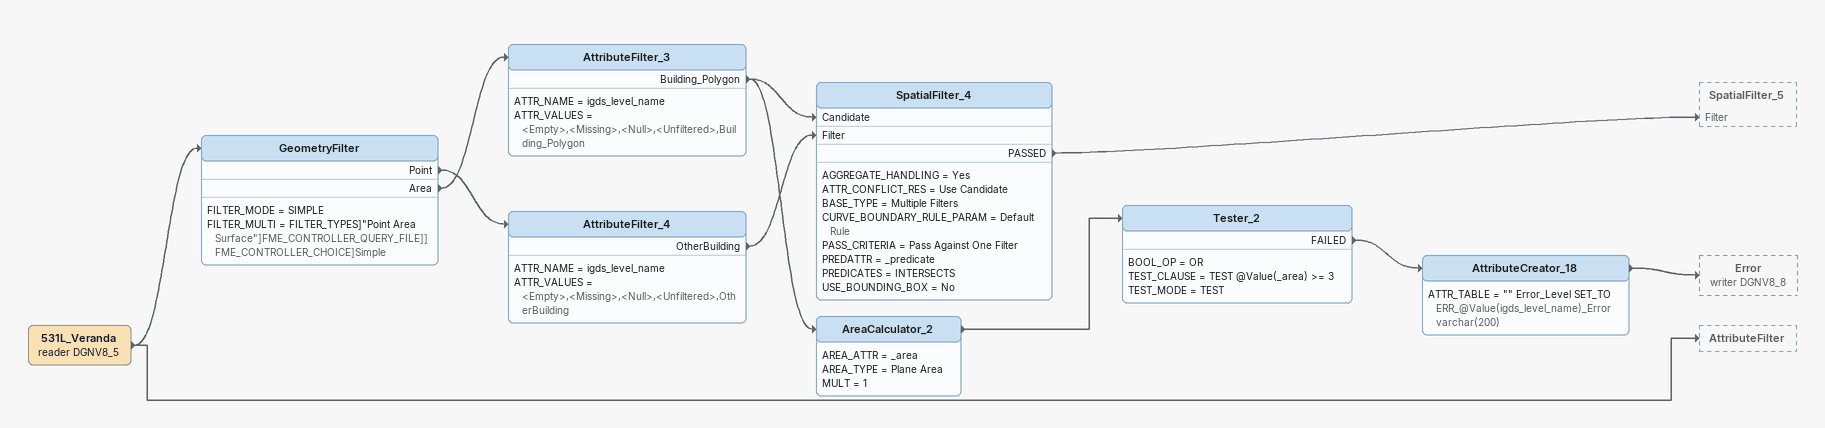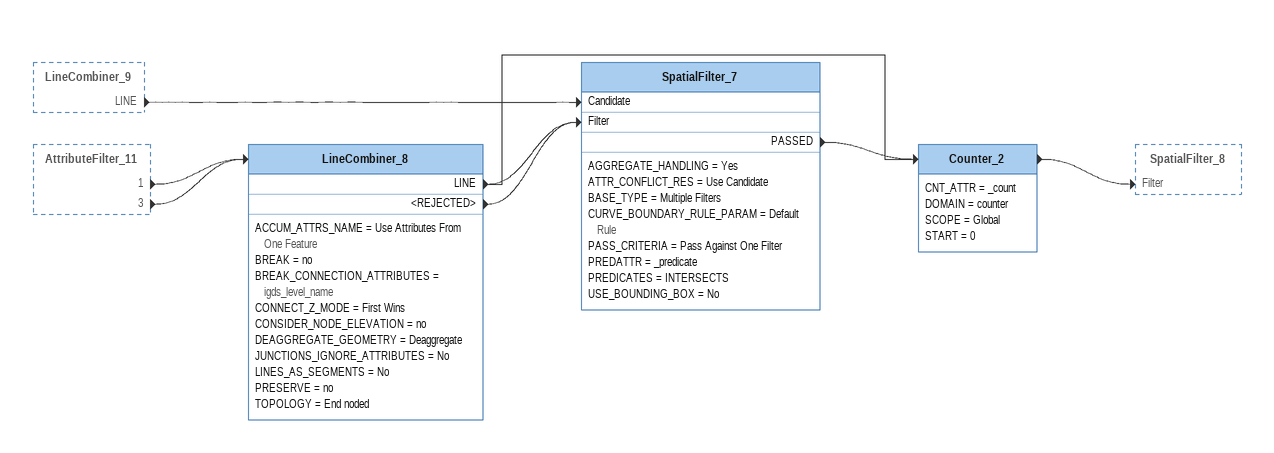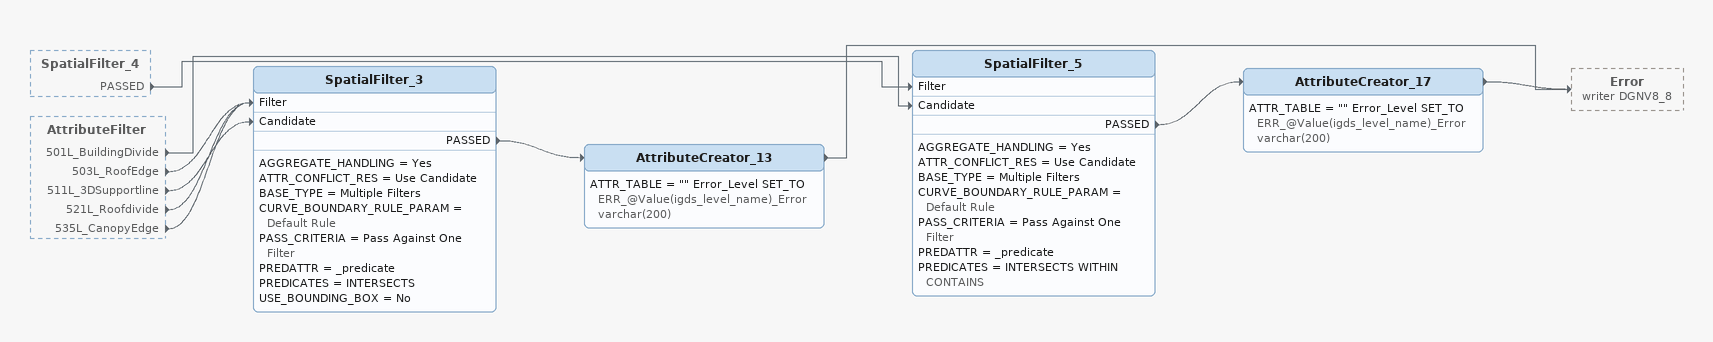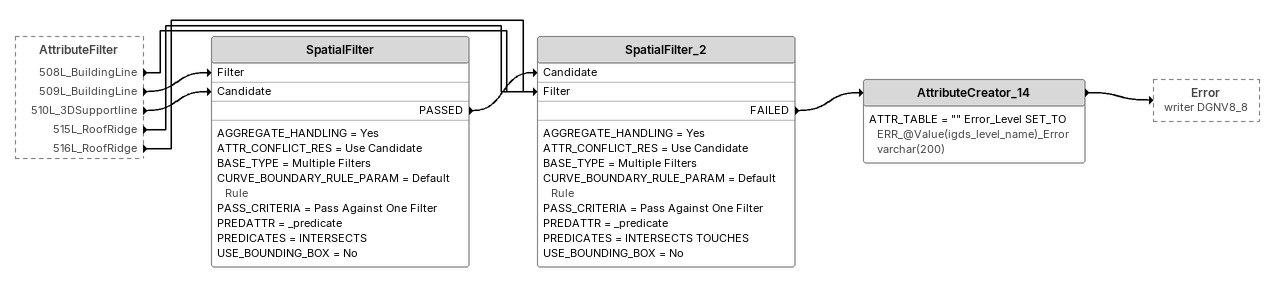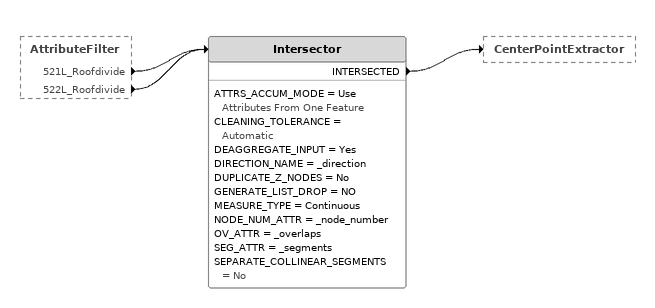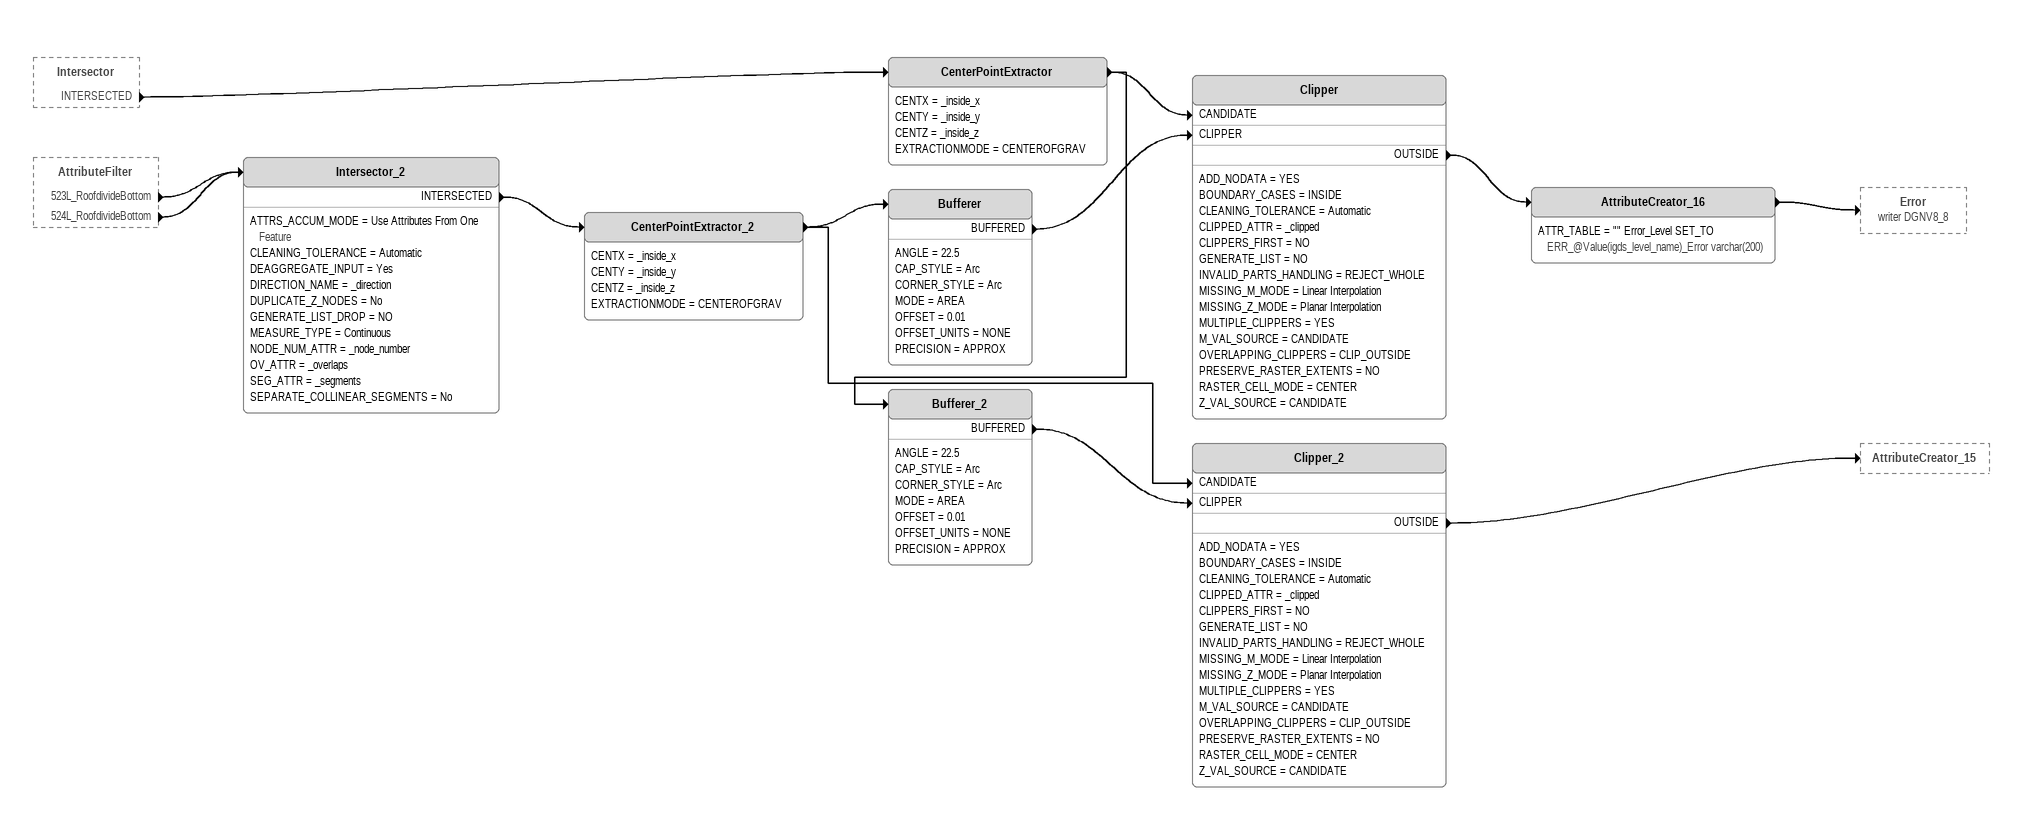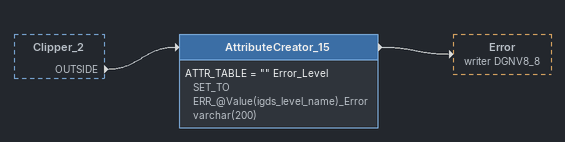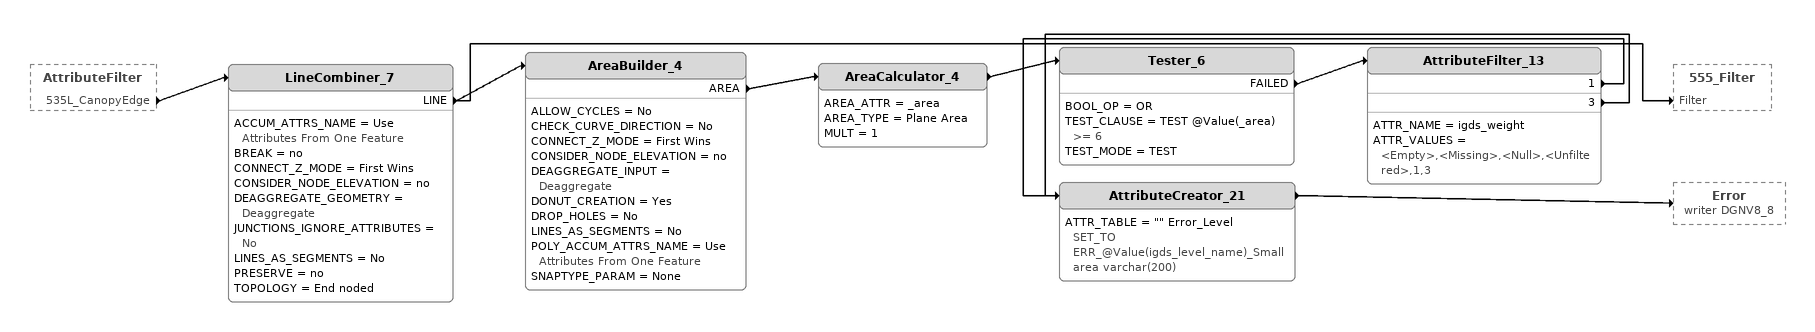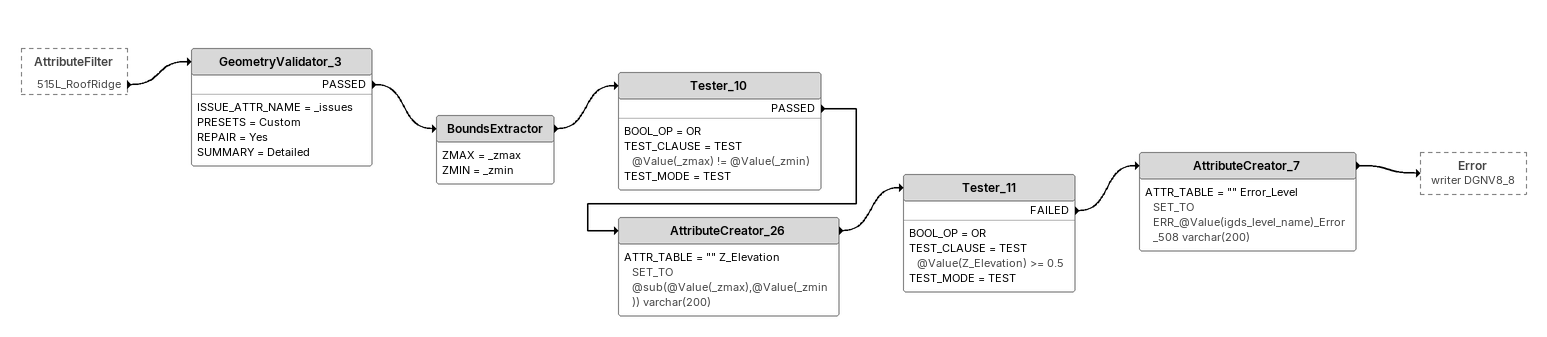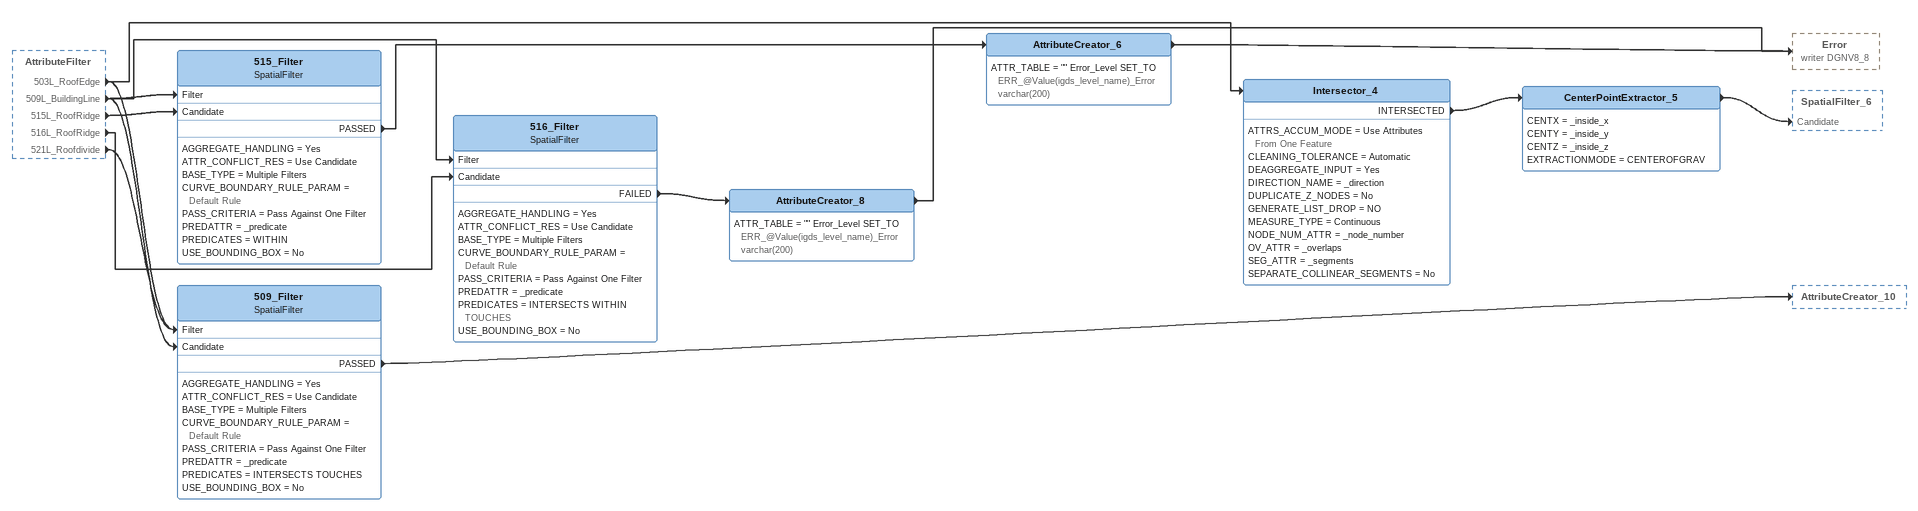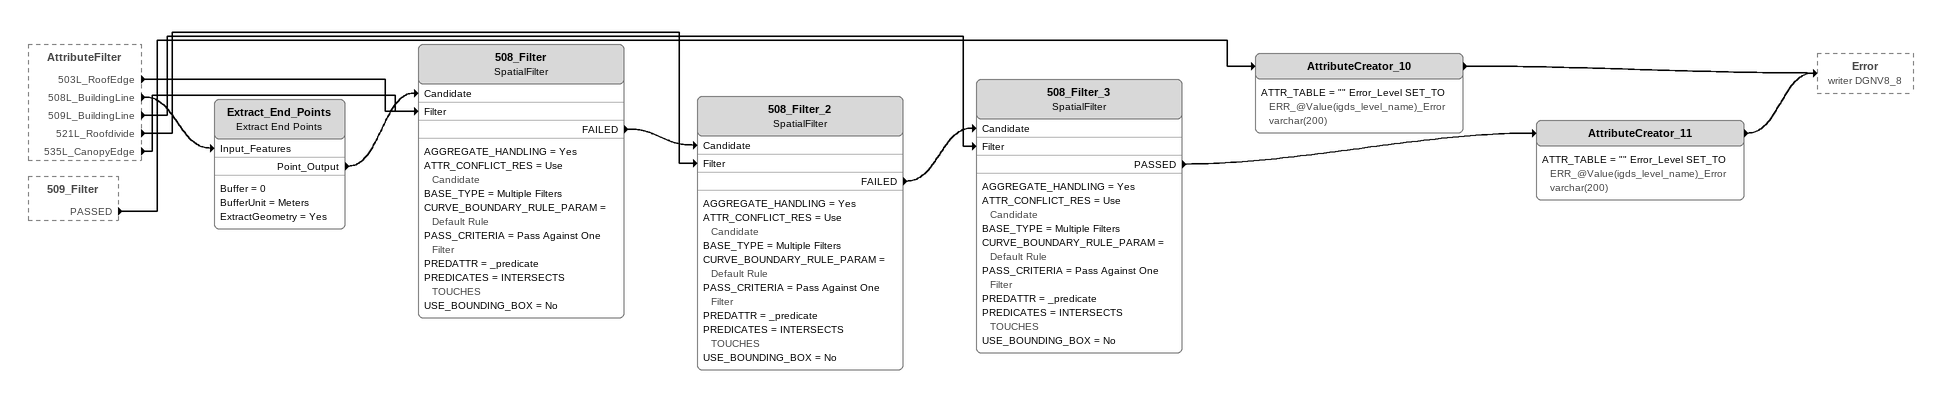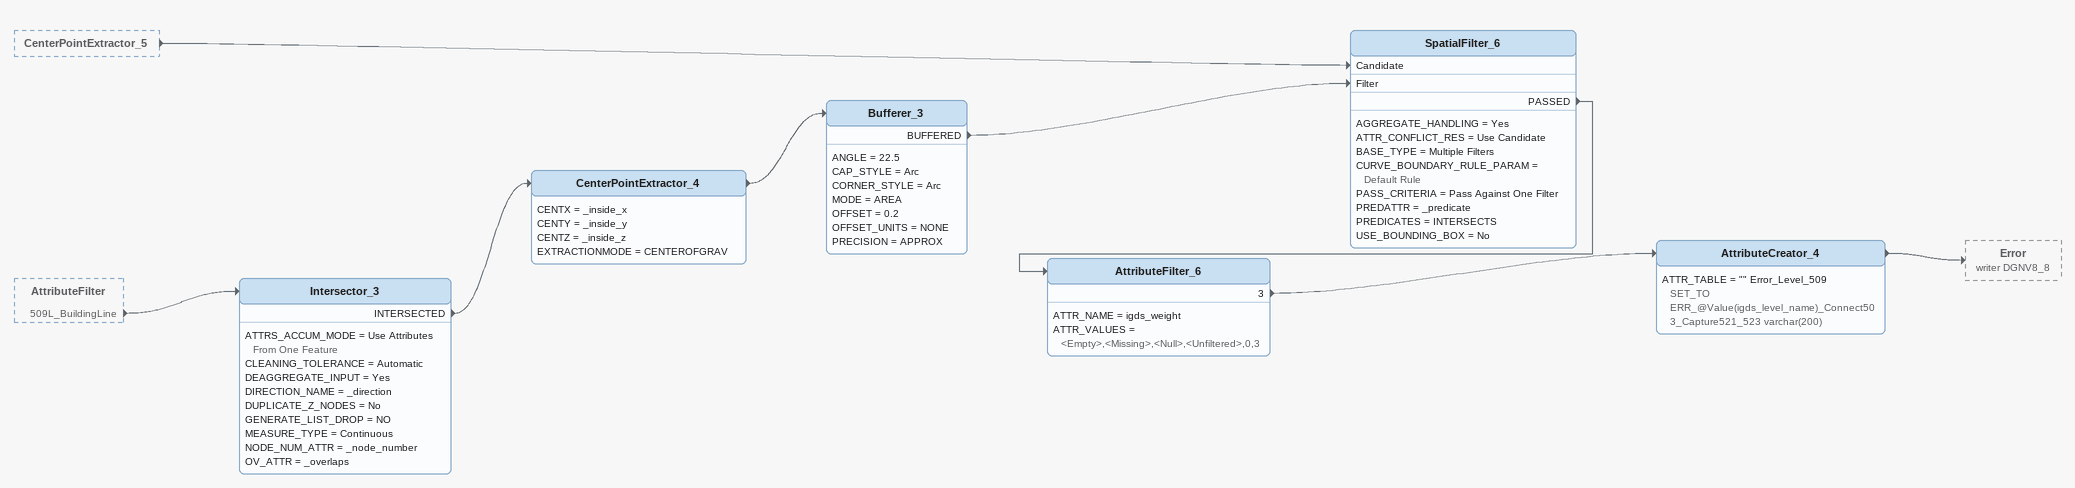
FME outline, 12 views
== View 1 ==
531L_Veranda (reader DGNV8_5)
    -> GeometryFilter
    -> AttributeFilter
GeometryFilter
    FILTER_MODE = SIMPLE
    FILTER_MULTI = FILTER_TYPES]"Point Area Surface"]FME_CONTROLLER_QUERY_FILE]]FME_CONTROLLER_CHOICE]Simple
    Point -> AttributeFilter_4
    Area -> AttributeFilter_3
AttributeFilter_3
    ATTR_NAME = igds_level_name
    ATTR_VALUES = <Empty>,<Missing>,<Null>,<Unfiltered>,Building_Polygon
    Building_Polygon -> SpatialFilter_4 [Candidate]
    Building_Polygon -> AreaCalculator_2
AreaCalculator_2
    AREA_ATTR = _area
    AREA_TYPE = Plane Area
    MULT = 1
    -> Tester_2
Tester_2
    BOOL_OP = OR
    TEST_CLAUSE = TEST @Value(_area) >= 3
    TEST_MODE = TEST
    FAILED -> AttributeCreator_18
AttributeCreator_18
    ATTR_TABLE = "" Error_Level SET_TO ERR_@Value(igds_level_name)_Error varchar(200)
    -> Error (writer DGNV8_8)
AttributeFilter_4
    ATTR_NAME = igds_level_name
    ATTR_VALUES = <Empty>,<Missing>,<Null>,<Unfiltered>,OtherBuilding
    OtherBuilding -> SpatialFilter_4 [Filter]
SpatialFilter_4
    AGGREGATE_HANDLING = Yes
    ATTR_CONFLICT_RES = Use Candidate
    BASE_TYPE = Multiple Filters
    CURVE_BOUNDARY_RULE_PARAM = Default Rule
    PASS_CRITERIA = Pass Against One Filter
    PREDATTR = _predicate
    PREDICATES = INTERSECTS
    USE_BOUNDING_BOX = No
    PASSED -> SpatialFilter_5 [Filter]

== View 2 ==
LineCombiner_9 [outside]
    LINE -> SpatialFilter_7 [Candidate]
AttributeFilter_11 [outside]
    1 -> LineCombiner_8
    3 -> LineCombiner_8
LineCombiner_8
    ACCUM_ATTRS_NAME = Use Attributes From One Feature
    BREAK = no
    BREAK_CONNECTION_ATTRIBUTES = igds_level_name
    CONNECT_Z_MODE = First Wins
    CONSIDER_NODE_ELEVATION = no
    DEAGGREGATE_GEOMETRY = Deaggregate
    JUNCTIONS_IGNORE_ATTRIBUTES = No
    LINES_AS_SEGMENTS = No
    PRESERVE = no
    TOPOLOGY = End noded
    LINE -> SpatialFilter_7 [Filter]
    LINE -> Counter_2
    <REJECTED> -> SpatialFilter_7 [Filter]
SpatialFilter_7
    AGGREGATE_HANDLING = Yes
    ATTR_CONFLICT_RES = Use Candidate
    BASE_TYPE = Multiple Filters
    CURVE_BOUNDARY_RULE_PARAM = Default Rule
    PASS_CRITERIA = Pass Against One Filter
    PREDATTR = _predicate
    PREDICATES = INTERSECTS
    USE_BOUNDING_BOX = No
    PASSED -> Counter_2
Counter_2
    CNT_ATTR = _count
    DOMAIN = counter
    SCOPE = Global
    START = 0
    -> SpatialFilter_8 [Filter]

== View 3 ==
SpatialFilter_4 [outside]
    PASSED -> SpatialFilter_5 [Filter]
AttributeFilter [outside]
    501L_BuildingDivide -> SpatialFilter_5 [Candidate]
    503L_RoofEdge -> SpatialFilter_3 [Filter]
    511L_3DSupportline -> SpatialFilter_3 [Candidate]
    521L_Roofdivide -> SpatialFilter_3 [Filter]
    535L_CanopyEdge -> SpatialFilter_3 [Filter]
SpatialFilter_5
    AGGREGATE_HANDLING = Yes
    ATTR_CONFLICT_RES = Use Candidate
    BASE_TYPE = Multiple Filters
    CURVE_BOUNDARY_RULE_PARAM = Default Rule
    PASS_CRITERIA = Pass Against One Filter
    PREDATTR = _predicate
    PREDICATES = INTERSECTS WITHIN CONTAINS
    PASSED -> AttributeCreator_17
AttributeCreator_17
    ATTR_TABLE = "" Error_Level SET_TO ERR_@Value(igds_level_name)_Error varchar(200)
    -> Error (writer DGNV8_8)
SpatialFilter_3
    AGGREGATE_HANDLING = Yes
    ATTR_CONFLICT_RES = Use Candidate
    BASE_TYPE = Multiple Filters
    CURVE_BOUNDARY_RULE_PARAM = Default Rule
    PASS_CRITERIA = Pass Against One Filter
    PREDATTR = _predicate
    PREDICATES = INTERSECTS
    USE_BOUNDING_BOX = No
    PASSED -> AttributeCreator_13
AttributeCreator_13
    ATTR_TABLE = "" Error_Level SET_TO ERR_@Value(igds_level_name)_Error varchar(200)
    -> Error (writer DGNV8_8)

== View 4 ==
AttributeFilter [outside]
    508L_BuildingLine -> SpatialFilter_2 [Filter]
    509L_BuildingLine -> SpatialFilter [Filter]
    510L_3DSupportline -> SpatialFilter [Candidate]
    515L_RoofRidge -> SpatialFilter_2 [Filter]
    516L_RoofRidge -> SpatialFilter_2 [Filter]
SpatialFilter
    AGGREGATE_HANDLING = Yes
    ATTR_CONFLICT_RES = Use Candidate
    BASE_TYPE = Multiple Filters
    CURVE_BOUNDARY_RULE_PARAM = Default Rule
    PASS_CRITERIA = Pass Against One Filter
    PREDATTR = _predicate
    PREDICATES = INTERSECTS
    USE_BOUNDING_BOX = No
    PASSED -> SpatialFilter_2 [Candidate]
SpatialFilter_2
    AGGREGATE_HANDLING = Yes
    ATTR_CONFLICT_RES = Use Candidate
    BASE_TYPE = Multiple Filters
    CURVE_BOUNDARY_RULE_PARAM = Default Rule
    PASS_CRITERIA = Pass Against One Filter
    PREDATTR = _predicate
    PREDICATES = INTERSECTS TOUCHES
    USE_BOUNDING_BOX = No
    FAILED -> AttributeCreator_14
AttributeCreator_14
    ATTR_TABLE = "" Error_Level SET_TO ERR_@Value(igds_level_name)_Error varchar(200)
    -> Error (writer DGNV8_8)

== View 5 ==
AttributeFilter [outside]
    521L_Roofdivide -> Intersector
    522L_Roofdivide -> Intersector
Intersector
    ATTRS_ACCUM_MODE = Use Attributes From One Feature
    CLEANING_TOLERANCE = Automatic
    DEAGGREGATE_INPUT = Yes
    DIRECTION_NAME = _direction
    DUPLICATE_Z_NODES = No
    GENERATE_LIST_DROP = NO
    MEASURE_TYPE = Continuous
    NODE_NUM_ATTR = _node_number
    OV_ATTR = _overlaps
    SEG_ATTR = _segments
    SEPARATE_COLLINEAR_SEGMENTS = No
    INTERSECTED -> CenterPointExtractor

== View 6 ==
Intersector [outside]
    INTERSECTED -> CenterPointExtractor
AttributeFilter [outside]
    523L_RoofdivideBottom -> Intersector_2
    524L_RoofdivideBottom -> Intersector_2
CenterPointExtractor
    CENTX = _inside_x
    CENTY = _inside_y
    CENTZ = _inside_z
    EXTRACTIONMODE = CENTEROFGRAV
    -> Clipper [CANDIDATE]
    -> Bufferer_2
Bufferer_2
    ANGLE = 22.5
    CAP_STYLE = Arc
    CORNER_STYLE = Arc
    MODE = AREA
    OFFSET = 0.01
    OFFSET_UNITS = NONE
    PRECISION = APPROX
    BUFFERED -> Clipper_2 [CLIPPER]
Intersector_2
    ATTRS_ACCUM_MODE = Use Attributes From One Feature
    CLEANING_TOLERANCE = Automatic
    DEAGGREGATE_INPUT = Yes
    DIRECTION_NAME = _direction
    DUPLICATE_Z_NODES = No
    GENERATE_LIST_DROP = NO
    MEASURE_TYPE = Continuous
    NODE_NUM_ATTR = _node_number
    OV_ATTR = _overlaps
    SEG_ATTR = _segments
    SEPARATE_COLLINEAR_SEGMENTS = No
    INTERSECTED -> CenterPointExtractor_2
CenterPointExtractor_2
    CENTX = _inside_x
    CENTY = _inside_y
    CENTZ = _inside_z
    EXTRACTIONMODE = CENTEROFGRAV
    -> Bufferer
    -> Clipper_2 [CANDIDATE]
Bufferer
    ANGLE = 22.5
    CAP_STYLE = Arc
    CORNER_STYLE = Arc
    MODE = AREA
    OFFSET = 0.01
    OFFSET_UNITS = NONE
    PRECISION = APPROX
    BUFFERED -> Clipper [CLIPPER]
Clipper
    ADD_NODATA = YES
    BOUNDARY_CASES = INSIDE
    CLEANING_TOLERANCE = Automatic
    CLIPPED_ATTR = _clipped
    CLIPPERS_FIRST = NO
    GENERATE_LIST = NO
    INVALID_PARTS_HANDLING = REJECT_WHOLE
    MISSING_M_MODE = Linear Interpolation
    MISSING_Z_MODE = Planar Interpolation
    MULTIPLE_CLIPPERS = YES
    M_VAL_SOURCE = CANDIDATE
    OVERLAPPING_CLIPPERS = CLIP_OUTSIDE
    PRESERVE_RASTER_EXTENTS = NO
    RASTER_CELL_MODE = CENTER
    Z_VAL_SOURCE = CANDIDATE
    OUTSIDE -> AttributeCreator_16
AttributeCreator_16
    ATTR_TABLE = "" Error_Level SET_TO ERR_@Value(igds_level_name)_Error varchar(200)
    -> Error (writer DGNV8_8)
Clipper_2
    ADD_NODATA = YES
    BOUNDARY_CASES = INSIDE
    CLEANING_TOLERANCE = Automatic
    CLIPPED_ATTR = _clipped
    CLIPPERS_FIRST = NO
    GENERATE_LIST = NO
    INVALID_PARTS_HANDLING = REJECT_WHOLE
    MISSING_M_MODE = Linear Interpolation
    MISSING_Z_MODE = Planar Interpolation
    MULTIPLE_CLIPPERS = YES
    M_VAL_SOURCE = CANDIDATE
    OVERLAPPING_CLIPPERS = CLIP_OUTSIDE
    PRESERVE_RASTER_EXTENTS = NO
    RASTER_CELL_MODE = CENTER
    Z_VAL_SOURCE = CANDIDATE
    OUTSIDE -> AttributeCreator_15

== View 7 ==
Clipper_2 [outside]
    OUTSIDE -> AttributeCreator_15
AttributeCreator_15
    ATTR_TABLE = "" Error_Level SET_TO ERR_@Value(igds_level_name)_Error varchar(200)
    -> Error (writer DGNV8_8)

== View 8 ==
AttributeFilter [outside]
    535L_CanopyEdge -> LineCombiner_7
LineCombiner_7
    ACCUM_ATTRS_NAME = Use Attributes From One Feature
    BREAK = no
    CONNECT_Z_MODE = First Wins
    CONSIDER_NODE_ELEVATION = no
    DEAGGREGATE_GEOMETRY = Deaggregate
    JUNCTIONS_IGNORE_ATTRIBUTES = No
    LINES_AS_SEGMENTS = No
    PRESERVE = no
    TOPOLOGY = End noded
    LINE -> AreaBuilder_4
    LINE -> 555_Filter [Filter]
AreaBuilder_4
    ALLOW_CYCLES = No
    CHECK_CURVE_DIRECTION = No
    CONNECT_Z_MODE = First Wins
    CONSIDER_NODE_ELEVATION = no
    DEAGGREGATE_INPUT = Deaggregate
    DONUT_CREATION = Yes
    DROP_HOLES = No
    LINES_AS_SEGMENTS = No
    POLY_ACCUM_ATTRS_NAME = Use Attributes From One Feature
    SNAPTYPE_PARAM = None
    AREA -> AreaCalculator_4
AreaCalculator_4
    AREA_ATTR = _area
    AREA_TYPE = Plane Area
    MULT = 1
    -> Tester_6
Tester_6
    BOOL_OP = OR
    TEST_CLAUSE = TEST @Value(_area) >= 6
    TEST_MODE = TEST
    FAILED -> AttributeFilter_13
AttributeFilter_13
    ATTR_NAME = igds_weight
    ATTR_VALUES = <Empty>,<Missing>,<Null>,<Unfiltered>,1,3
    1 -> AttributeCreator_21
    3 -> AttributeCreator_21
AttributeCreator_21
    ATTR_TABLE = "" Error_Level SET_TO ERR_@Value(igds_level_name)_Small area varchar(200)
    -> Error (writer DGNV8_8)

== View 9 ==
AttributeFilter [outside]
    515L_RoofRidge -> GeometryValidator_3
GeometryValidator_3
    ISSUE_ATTR_NAME = _issues
    PRESETS = Custom
    REPAIR = Yes
    SUMMARY = Detailed
    PASSED -> BoundsExtractor
BoundsExtractor
    ZMAX = _zmax
    ZMIN = _zmin
    -> Tester_10
Tester_10
    BOOL_OP = OR
    TEST_CLAUSE = TEST @Value(_zmax) != @Value(_zmin)
    TEST_MODE = TEST
    PASSED -> AttributeCreator_26
AttributeCreator_26
    ATTR_TABLE = "" Z_Elevation SET_TO @sub(@Value(_zmax),@Value(_zmin)) varchar(200)
    -> Tester_11
Tester_11
    BOOL_OP = OR
    TEST_CLAUSE = TEST @Value(Z_Elevation) >= 0.5
    TEST_MODE = TEST
    FAILED -> AttributeCreator_7
AttributeCreator_7
    ATTR_TABLE = "" Error_Level SET_TO ERR_@Value(igds_level_name)_Error_508 varchar(200)
    -> Error (writer DGNV8_8)

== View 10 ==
AttributeFilter [outside]
    503L_RoofEdge -> 509_Filter [Filter]
    503L_RoofEdge -> Intersector_4
    509L_BuildingLine -> 509_Filter [Candidate]
    509L_BuildingLine -> 515_Filter [Filter]
    509L_BuildingLine -> 516_Filter [Filter]
    515L_RoofRidge -> 515_Filter [Candidate]
    516L_RoofRidge -> 516_Filter [Candidate]
    521L_Roofdivide -> 509_Filter [Filter]
515_Filter: SpatialFilter
    AGGREGATE_HANDLING = Yes
    ATTR_CONFLICT_RES = Use Candidate
    BASE_TYPE = Multiple Filters
    CURVE_BOUNDARY_RULE_PARAM = Default Rule
    PASS_CRITERIA = Pass Against One Filter
    PREDATTR = _predicate
    PREDICATES = WITHIN
    USE_BOUNDING_BOX = No
    PASSED -> AttributeCreator_6
AttributeCreator_6
    ATTR_TABLE = "" Error_Level SET_TO ERR_@Value(igds_level_name)_Error varchar(200)
    -> Error (writer DGNV8_8)
Intersector_4
    ATTRS_ACCUM_MODE = Use Attributes From One Feature
    CLEANING_TOLERANCE = Automatic
    DEAGGREGATE_INPUT = Yes
    DIRECTION_NAME = _direction
    DUPLICATE_Z_NODES = No
    GENERATE_LIST_DROP = NO
    MEASURE_TYPE = Continuous
    NODE_NUM_ATTR = _node_number
    OV_ATTR = _overlaps
    SEG_ATTR = _segments
    SEPARATE_COLLINEAR_SEGMENTS = No
    INTERSECTED -> CenterPointExtractor_5
CenterPointExtractor_5
    CENTX = _inside_x
    CENTY = _inside_y
    CENTZ = _inside_z
    EXTRACTIONMODE = CENTEROFGRAV
    -> SpatialFilter_6 [Candidate]
516_Filter: SpatialFilter
    AGGREGATE_HANDLING = Yes
    ATTR_CONFLICT_RES = Use Candidate
    BASE_TYPE = Multiple Filters
    CURVE_BOUNDARY_RULE_PARAM = Default Rule
    PASS_CRITERIA = Pass Against One Filter
    PREDATTR = _predicate
    PREDICATES = INTERSECTS WITHIN TOUCHES
    USE_BOUNDING_BOX = No
    FAILED -> AttributeCreator_8
AttributeCreator_8
    ATTR_TABLE = "" Error_Level SET_TO ERR_@Value(igds_level_name)_Error varchar(200)
    -> Error (writer DGNV8_8)
509_Filter: SpatialFilter
    AGGREGATE_HANDLING = Yes
    ATTR_CONFLICT_RES = Use Candidate
    BASE_TYPE = Multiple Filters
    CURVE_BOUNDARY_RULE_PARAM = Default Rule
    PASS_CRITERIA = Pass Against One Filter
    PREDATTR = _predicate
    PREDICATES = INTERSECTS TOUCHES
    USE_BOUNDING_BOX = No
    PASSED -> AttributeCreator_10

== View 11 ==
AttributeFilter [outside]
    503L_RoofEdge -> 508_Filter [Filter]
    508L_BuildingLine -> Extract_End_Points [Input_Features]
    509L_BuildingLine -> 508_Filter_3 [Filter]
    521L_Roofdivide -> 508_Filter_2 [Filter]
    535L_CanopyEdge -> 508_Filter [Filter]
509_Filter [outside]
    PASSED -> AttributeCreator_10
AttributeCreator_10
    ATTR_TABLE = "" Error_Level SET_TO ERR_@Value(igds_level_name)_Error varchar(200)
    -> Error (writer DGNV8_8)
Extract_End_Points: Extract End Points
    Buffer = 0
    BufferUnit = Meters
    ExtractGeometry = Yes
    Point_Output -> 508_Filter [Candidate]
508_Filter: SpatialFilter
    AGGREGATE_HANDLING = Yes
    ATTR_CONFLICT_RES = Use Candidate
    BASE_TYPE = Multiple Filters
    CURVE_BOUNDARY_RULE_PARAM = Default Rule
    PASS_CRITERIA = Pass Against One Filter
    PREDATTR = _predicate
    PREDICATES = INTERSECTS TOUCHES
    USE_BOUNDING_BOX = No
    FAILED -> 508_Filter_2 [Candidate]
508_Filter_2: SpatialFilter
    AGGREGATE_HANDLING = Yes
    ATTR_CONFLICT_RES = Use Candidate
    BASE_TYPE = Multiple Filters
    CURVE_BOUNDARY_RULE_PARAM = Default Rule
    PASS_CRITERIA = Pass Against One Filter
    PREDATTR = _predicate
    PREDICATES = INTERSECTS TOUCHES
    USE_BOUNDING_BOX = No
    FAILED -> 508_Filter_3 [Candidate]
508_Filter_3: SpatialFilter
    AGGREGATE_HANDLING = Yes
    ATTR_CONFLICT_RES = Use Candidate
    BASE_TYPE = Multiple Filters
    CURVE_BOUNDARY_RULE_PARAM = Default Rule
    PASS_CRITERIA = Pass Against One Filter
    PREDATTR = _predicate
    PREDICATES = INTERSECTS TOUCHES
    USE_BOUNDING_BOX = No
    PASSED -> AttributeCreator_11
AttributeCreator_11
    ATTR_TABLE = "" Error_Level SET_TO ERR_@Value(igds_level_name)_Error varchar(200)
    -> Error (writer DGNV8_8)

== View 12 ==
CenterPointExtractor_5 [outside]
    -> SpatialFilter_6 [Candidate]
AttributeFilter [outside]
    509L_BuildingLine -> Intersector_3
Intersector_3
    ATTRS_ACCUM_MODE = Use Attributes From One Feature
    CLEANING_TOLERANCE = Automatic
    DEAGGREGATE_INPUT = Yes
    DIRECTION_NAME = _direction
    DUPLICATE_Z_NODES = No
    GENERATE_LIST_DROP = NO
    MEASURE_TYPE = Continuous
    NODE_NUM_ATTR = _node_number
    OV_ATTR = _overlaps
    INTERSECTED -> CenterPointExtractor_4
CenterPointExtractor_4
    CENTX = _inside_x
    CENTY = _inside_y
    CENTZ = _inside_z
    EXTRACTIONMODE = CENTEROFGRAV
    -> Bufferer_3
Bufferer_3
    ANGLE = 22.5
    CAP_STYLE = Arc
    CORNER_STYLE = Arc
    MODE = AREA
    OFFSET = 0.2
    OFFSET_UNITS = NONE
    PRECISION = APPROX
    BUFFERED -> SpatialFilter_6 [Filter]
SpatialFilter_6
    AGGREGATE_HANDLING = Yes
    ATTR_CONFLICT_RES = Use Candidate
    BASE_TYPE = Multiple Filters
    CURVE_BOUNDARY_RULE_PARAM = Default Rule
    PASS_CRITERIA = Pass Against One Filter
    PREDATTR = _predicate
    PREDICATES = INTERSECTS
    USE_BOUNDING_BOX = No
    PASSED -> AttributeFilter_6
AttributeFilter_6
    ATTR_NAME = igds_weight
    ATTR_VALUES = <Empty>,<Missing>,<Null>,<Unfiltered>,0,3
    3 -> AttributeCreator_4
AttributeCreator_4
    ATTR_TABLE = "" Error_Level_509 SET_TO ERR_@Value(igds_level_name)_Connect503_Capture521_523 varchar(200)
    -> Error (writer DGNV8_8)
